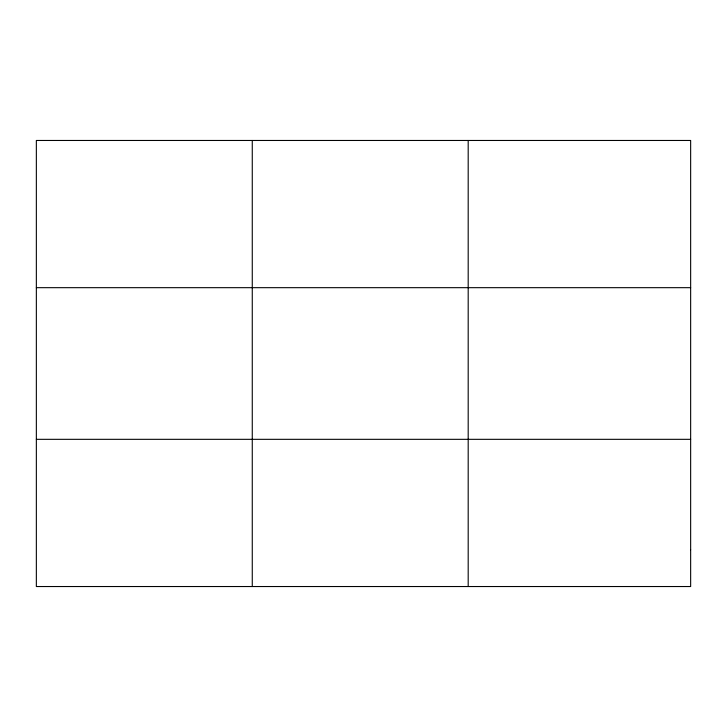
<?xml version="1.0" encoding="UTF-8"?>
<svg xmlns="http://www.w3.org/2000/svg" width="727" height="727" viewBox="0 0 727 727"><rect width="100%" height="100%" fill="white"/><g stroke="black" fill="none" stroke-linecap="round" stroke-linejoin="round"><path stroke-width="1.09" d="M252.269 140.465L252.269 586.535M468.188 140.465L468.188 586.535M36.35 287.674L690.65 287.674M36.35 439.326L690.65 439.326M690.65 549.73L690.65 586.535L36.35 586.535L36.35 140.465L690.65 140.465L690.65 549.73"/></g></svg>
